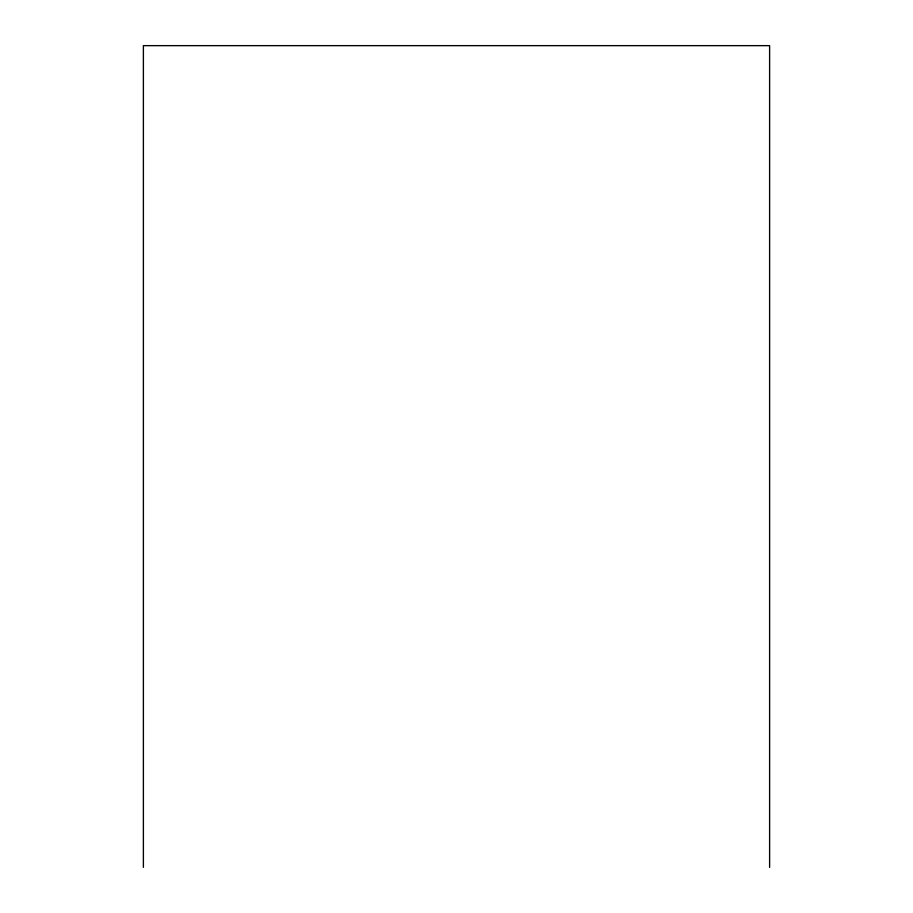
<?xml version="1.0" encoding="UTF-8"?>
<svg xmlns="http://www.w3.org/2000/svg" width="913" height="913" viewBox="0 0 913 913"><rect width="100%" height="100%" fill="white"/><g stroke="black" fill="none" stroke-linecap="round" stroke-linejoin="round"><path stroke-width="1.37" d="M769.613 867.35L769.613 45.65L143.387 45.65L143.387 867.35"/></g></svg>
